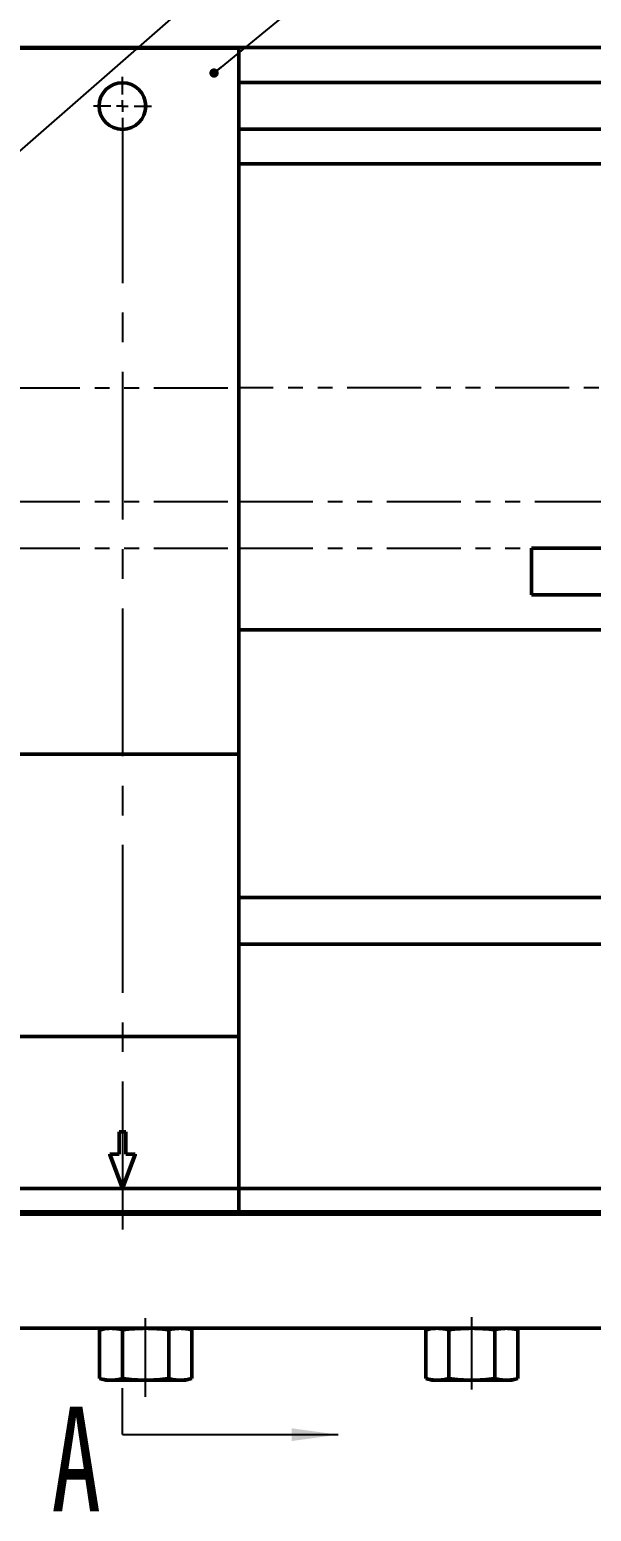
# Model space of a CAD drawing. Header units: millimetres. Extents: x 0 to 1189, y 0 to 841.
# Drawn here: x 464.2 to 512.4, y 559 to 686.2 of the extents above; entities that cross this region are included whole.
import ezdxf

# ---------------------------------------------------------------- set-up
doc = ezdxf.new("R2010")
doc.units = ezdxf.units.MM
doc.linetypes.add('CENTERX2', pattern=[20.32, 12.7, -2.54, 2.54, -2.54])
doc.linetypes.add('PHANTOM', pattern=[12.7, 6.35, -1.27, 1.27, -1.27, 1.27, -1.27])
for name, color, linetype in [('中心线', 1, 'CENTERX2'), ('双点划线', 2, 'PHANTOM'), ('文字', 6, 'Continuous'), ('符号', 4, 'Continuous')]:
    doc.layers.add(name, color=color, linetype=linetype)
doc.layers.add('粗实线', color=255, linetype='Continuous', lineweight=50)
doc.styles.add('SLDTEXTSTYLE1', font='TXT', dxfattribs={"width": 0.7})
doc.dimstyles.new('SLDDIMSTYLE1', dxfattribs={"dimtxt": 0.18, "dimasz": 0.8, "dimexe": 0, "dimexo": 0.0625, "dimgap": 0, "dimtad": 0, "dimtih": 1, "dimtoh": 1, "dimdec": 0, "dimrnd": 1e-09, "dimzin": 0, "dimdsep": 46, "dimtxsty": 'Standard', "dimblk1": 'DOT', "dimblk2": 'DOT', "dimsah": 1, "dimcen": 0.09, "dimadec": 0, "dimazin": 0, "dimtfac": 0.8, "dimtdec": 0, "dimtofl": 0, "dimtmove": 0, "dimatfit": 3, "dimldrblk": 'DOT', "dimfxl": 0, "dimfrac": 2, "dimtolj": 1, "dimtzin": 0, "dimarcsym": 0})

# ---------------------------------------------------------------- blocks, each defined once
blk = doc.blocks.new('_Dot')
at = {"color": 0, "linetype": 'ByBlock', "lineweight": -2}
blk.add_line((-0.5, 0), (-1, 0), dxfattribs=at)
at = {"color": 0, "linetype": 'ByBlock', "const_width": 0.5}
blk.add_lwpolyline([(-0.25, 0, 1), (0.25, 0, 1)], format="xyb", close=True, dxfattribs=at)
blk = doc.blocks.new('SW_CENTERMARKSYMBOL_6')
at = {"layer": '中心线', "color": 0}
for p, q in [((0, 1), (0, 2.5)), ((-1, 0), (-2.5, 0)), ((0, 0), (-0.5, 0)), ((0, 0), (0, 0.5)), ((0, 0), (0, -0.5)), ((0, 0), (0.5, 0)), ((1, 0), (2.5, 0)), ((0, -1), (0, -2.5))]:
    blk.add_line(p, q, dxfattribs=at)

msp = doc.modelspace()

# ---------------------------------------------------------------- linework, layer by layer
at = {"layer": '中心线'}
for p, q in [((472.1637, 677.1828), (472.1637, 582.1577)), ((474.1544, 568.8291), (474.1544, 575.585)), ((502.1544, 569.4496), (502.1544, 575.6527))]:
    msp.add_line(p, q, dxfattribs=at)
at = {"layer": '双点划线'}
for p, q in [((462.1637, 655.4716), (482.1637, 655.4716)), ((574.0139, 655.4716), (482.1637, 655.4716)), ((462.1637, 645.7066), (482.1637, 645.7066)), ((482.1637, 645.7066), (574.1544, 645.7066)), ((462.1637, 641.7066), (482.1637, 641.7066)), ((482.1637, 641.7066), (516.2163, 641.7066))]:
    msp.add_line(p, q, dxfattribs=at)
at = {"layer": '文字'}
msp.add_line((472.1637, 565.5728), (472.1637, 569.5728), dxfattribs=at)
at = {"layer": '文字', "linetype": 'Continuous'}
msp.add_line((472.1637, 565.5728), (490.6791, 565.5728), dxfattribs=at)
at = {"layer": '文字'}
msp.add_solid([(490.6791, 565.5728), (486.6791, 566.1228), (486.6791, 565.0228)], dxfattribs=at)
at = {"layer": '粗实线'}
for p, q in [((572.9029, 684.7066), (381.6976, 684.7066)), ((482.1637, 684.6591), (462.1637, 684.6591)), ((482.1637, 684.6591), (482.1637, 624.0271)), ((482.1637, 681.7066), (572.9029, 681.7066)), ((482.1637, 677.7066), (572.9029, 677.7066)), ((482.1637, 674.7066), (574.9029, 674.7066)), ((507.2794, 637.7066), (507.2794, 641.7066)), ((507.2794, 641.7066), (516.2163, 641.7066)), ((539.2794, 637.7066), (507.2794, 637.7066)), ((482.1637, 634.7066), (574.4044, 634.7066)), ((482.1637, 624.0271), (462.1637, 624.0271)), ((482.1637, 624.0271), (482.1637, 599.7687)), ((482.1637, 611.7066), (574.4044, 611.7066)), ((482.1637, 607.7066), (574.4044, 607.7066)), ((482.1637, 599.7687), (462.1637, 599.7687)), ((482.1637, 599.7687), (482.1637, 586.7066)), ((471.8718, 591.588), (471.8718, 589.6561)), ((472.4556, 591.588), (471.8718, 591.588)), ((472.4556, 589.6561), (472.4556, 591.588)), ((471.0718, 589.6561), (472.1637, 586.7583)), ((471.8718, 589.6561), (471.0718, 589.6561)), ((471.0718, 589.6561), (471.0718, 589.6043)), ((471.0718, 589.6043), (472.1637, 586.7066)), ((472.1637, 586.7583), (473.2556, 589.6561)), ((472.1637, 586.7066), (473.2556, 589.6043)), ((473.2556, 589.6561), (472.4556, 589.6561)), ((473.2556, 589.6561), (473.2556, 589.6043)), ((472.1637, 586.7066), (462.1637, 586.7066)), ((472.1637, 586.7583), (472.1637, 586.7066)), ((482.1637, 586.7066), (472.1637, 586.7066)), ((482.1637, 586.7066), (574.4044, 586.7066)), ((482.1637, 586.7066), (482.1637, 584.7066)), ((373.4044, 584.5066), (574.4044, 584.5066)), ((451.8907, 584.7066), (470.6907, 584.7066)), ((470.6907, 584.7066), (470.6907, 584.5066)), ((470.6907, 584.7066), (470.8907, 584.7066)), ((470.8907, 584.5066), (470.8907, 584.7066)), ((470.8907, 584.7066), (489.6907, 584.7066)), ((489.6907, 584.7066), (489.6907, 584.5066)), ((489.6907, 584.7066), (489.8907, 584.7066)), ((489.8907, 584.5066), (489.8907, 584.7066)), ((489.8907, 584.7066), (508.6907, 584.7066)), ((508.6907, 584.7066), (508.6907, 584.5066)), ((508.6907, 584.7066), (508.8907, 584.7066)), ((508.8907, 584.5066), (508.8907, 584.7066)), ((508.8907, 584.7066), (527.6907, 584.7066)), ((576.9029, 574.7066), (209.3559, 574.7066)), ((470.7293, 574.7066), (470.1994, 574.5646)), ((470.1994, 570.3885), (470.1994, 574.5646)), ((472.1769, 570.3885), (472.1769, 574.5646)), ((476.1319, 570.3885), (476.1319, 574.5646)), ((478.1094, 574.5646), (477.5795, 574.7066)), ((478.1094, 570.3885), (478.1094, 574.5646)), ((498.7293, 574.7066), (498.1994, 574.5646)), ((498.1994, 570.3885), (498.1994, 574.5646)), ((500.1769, 570.3885), (500.1769, 574.5646)), ((504.1319, 570.3885), (504.1319, 574.5646)), ((506.1094, 574.5646), (505.5795, 574.7066)), ((506.1094, 570.3885), (506.1094, 574.5646)), ((470.1994, 570.3885), (470.7293, 570.2466)), ((470.7293, 570.2466), (471.1882, 570.2466)), ((474.1544, 570.2466), (471.1882, 570.2466)), ((474.1544, 570.2466), (477.1207, 570.2466)), ((477.1207, 570.2466), (477.5795, 570.2466)), ((477.5795, 570.2466), (478.1094, 570.3885)), ((498.1994, 570.3885), (498.7293, 570.2466)), ((498.7293, 570.2466), (499.1882, 570.2466)), ((502.1544, 570.2466), (499.1882, 570.2466)), ((502.1544, 570.2466), (505.1207, 570.2466)), ((505.1207, 570.2466), (505.5795, 570.2466)), ((505.5795, 570.2466), (506.1094, 570.3885))]:
    msp.add_line(p, q, dxfattribs=at)
msp.add_circle((472.1637, 679.6828), 2, dxfattribs=at)
msp.add_circle((472.1637, 679.6828), 2, dxfattribs=at)
for points, knots in [([(470.1994, 574.5646), (470.2734, 574.5837), (470.6013, 574.6686), (470.9321, 574.69), (471.1882, 574.7066)], [0, 0, 0, 0, 0.22571157, 1, 1, 1, 1]), ([(471.1882, 574.7066), (471.3531, 574.6996), (471.6839, 574.6856), (472.0123, 574.605), (472.1769, 574.5646)], [0, 0, 0, 0, 0.49879082, 1, 1, 1, 1]), ([(472.1769, 574.5646), (472.5046, 574.6048), (473.1614, 574.6855), (473.8229, 574.6995), (474.1544, 574.7066)], [0, 0, 0, 0, 0.49896317, 1, 1, 1, 1]), ([(474.1544, 574.7066), (474.4844, 574.6996), (475.1459, 574.6856), (475.8027, 574.605), (476.1319, 574.5646)], [0, 0, 0, 0, 0.49879082, 1, 1, 1, 1]), ([(476.1319, 574.5646), (476.2958, 574.6048), (476.6241, 574.6855), (476.9549, 574.6995), (477.1207, 574.7066)], [0, 0, 0, 0, 0.49896317, 1, 1, 1, 1]), ([(477.1207, 574.7066), (477.2856, 574.6996), (477.6164, 574.6856), (477.9448, 574.605), (478.1094, 574.5646)], [0, 0, 0, 0, 0.49879082, 1, 1, 1, 1]), ([(498.1994, 574.5646), (498.2734, 574.5837), (498.6013, 574.6686), (498.9321, 574.69), (499.1882, 574.7066)], [0, 0, 0, 0, 0.22571157, 1, 1, 1, 1]), ([(499.1882, 574.7066), (499.3531, 574.6996), (499.6839, 574.6856), (500.0123, 574.605), (500.1769, 574.5646)], [0, 0, 0, 0, 0.49879082, 1, 1, 1, 1]), ([(500.1769, 574.5646), (500.5046, 574.6048), (501.1614, 574.6855), (501.8229, 574.6995), (502.1544, 574.7066)], [0, 0, 0, 0, 0.49896317, 1, 1, 1, 1]), ([(502.1544, 574.7066), (502.4844, 574.6996), (503.1459, 574.6856), (503.8027, 574.605), (504.1319, 574.5646)], [0, 0, 0, 0, 0.49879082, 1, 1, 1, 1]), ([(504.1319, 574.5646), (504.2958, 574.6048), (504.6241, 574.6855), (504.9549, 574.6995), (505.1207, 574.7066)], [0, 0, 0, 0, 0.49896317, 1, 1, 1, 1]), ([(505.1207, 574.7066), (505.2856, 574.6996), (505.6164, 574.6856), (505.9448, 574.605), (506.1094, 574.5646)], [0, 0, 0, 0, 0.49879082, 1, 1, 1, 1]), ([(471.1882, 570.2466), (470.9321, 570.2631), (470.6013, 570.2845), (470.2734, 570.3694), (470.1994, 570.3885)], [0, 0, 0, 0, 0.774288431, 1, 1, 1, 1]), ([(472.1769, 570.3885), (472.0131, 570.3483), (471.6847, 570.2676), (471.3539, 570.2536), (471.1882, 570.2466)], [0, 0, 0, 0, 0.49896317, 1, 1, 1, 1]), ([(474.1544, 570.2466), (473.8244, 570.2535), (473.1629, 570.2675), (472.5061, 570.3481), (472.1769, 570.3885)], [0, 0, 0, 0, 0.49879082, 1, 1, 1, 1]), ([(476.1319, 570.3885), (475.8042, 570.3483), (475.1474, 570.2676), (474.4859, 570.2536), (474.1544, 570.2466)], [0, 0, 0, 0, 0.49896317, 1, 1, 1, 1]), ([(477.1207, 570.2466), (476.9557, 570.2535), (476.6249, 570.2675), (476.2965, 570.3481), (476.1319, 570.3885)], [0, 0, 0, 0, 0.49879082, 1, 1, 1, 1]), ([(478.1094, 570.3885), (477.9456, 570.3483), (477.6172, 570.2676), (477.2864, 570.2536), (477.1207, 570.2466)], [0, 0, 0, 0, 0.49896317, 1, 1, 1, 1]), ([(499.1882, 570.2466), (498.9321, 570.2631), (498.6013, 570.2845), (498.2734, 570.3694), (498.1994, 570.3885)], [0, 0, 0, 0, 0.774288431, 1, 1, 1, 1]), ([(500.1769, 570.3885), (500.0131, 570.3483), (499.6847, 570.2676), (499.3539, 570.2536), (499.1882, 570.2466)], [0, 0, 0, 0, 0.49896317, 1, 1, 1, 1]), ([(502.1544, 570.2466), (501.8244, 570.2535), (501.1629, 570.2675), (500.5061, 570.3481), (500.1769, 570.3885)], [0, 0, 0, 0, 0.49879082, 1, 1, 1, 1]), ([(504.1319, 570.3885), (503.8042, 570.3483), (503.1474, 570.2676), (502.4859, 570.2536), (502.1544, 570.2466)], [0, 0, 0, 0, 0.49896317, 1, 1, 1, 1]), ([(505.1207, 570.2466), (504.9557, 570.2535), (504.6249, 570.2675), (504.2965, 570.3481), (504.1319, 570.3885)], [0, 0, 0, 0, 0.49879082, 1, 1, 1, 1]), ([(506.1094, 570.3885), (505.9456, 570.3483), (505.6172, 570.2676), (505.2864, 570.2536), (505.1207, 570.2466)], [0, 0, 0, 0, 0.49896317, 1, 1, 1, 1])]:
    msp.add_open_spline(points, degree=3, knots=knots, dxfattribs=at)

# ---------------------------------------------------------------- block references
at = {"layer": '中心线'}
msp.add_blockref('SW_CENTERMARKSYMBOL_6', (472.1637, 679.6828), dxfattribs=at)

# ---------------------------------------------------------------- texts
at = {"layer": '文字', "insert": (466.0482, 567.9852), "char_height": 9, "attachment_point": 1, "style": 'SLDTEXTSTYLE1'}
msp.add_mtext('A', dxfattribs=at)

# ---------------------------------------------------------------- leaders
at = {"layer": '符号'}
for points in [[(364.2223, 668.1781), (569.9546, 798.7483)], [(429.253, 646.0173), (604.0084, 798.7483)], [(480.0251, 682.5187), (621.7821, 798.7483)]]:
    msp.add_leader(points, dimstyle='SLDDIMSTYLE1', dxfattribs=at)

doc.saveas('drawing.dxf')
